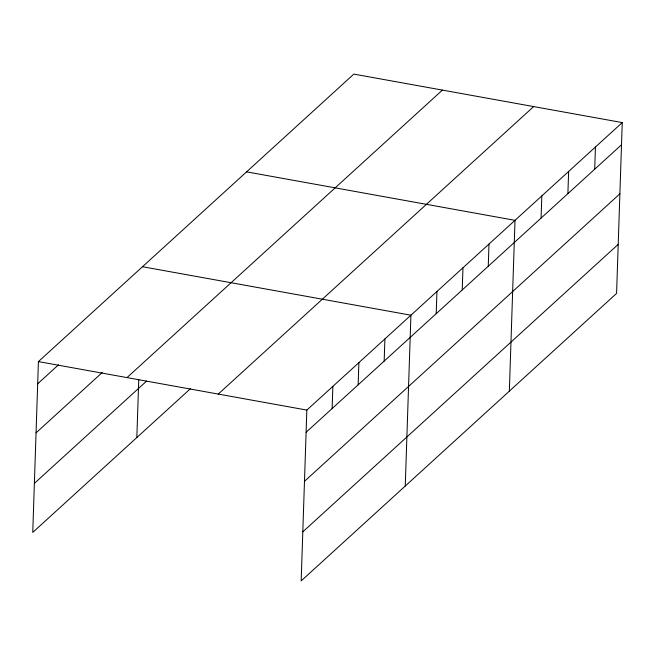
<?xml version="1.0" encoding="UTF-8"?>
<svg xmlns="http://www.w3.org/2000/svg" width="655" height="655" viewBox="0 0 655 655"><rect width="100%" height="100%" fill="white"/><g stroke="black" fill="none" stroke-linecap="round" stroke-linejoin="round"><path stroke-width="0.98" d="M622.25 122.583L306.843 410.079L301.177 580.895L616.584 293.399L622.25 122.583L353.823 74.105L38.416 361.601L32.75 532.417L190.368 388.751M136.838 437.54L138.762 379.401M332.126 408.548L332.863 386.36M358.146 384.837L358.883 362.641M384.166 361.118L384.903 338.922M405.257 486.026L410.922 315.202L142.503 266.724M436.214 313.68L436.95 291.483M462.233 289.96L462.97 267.772M488.253 266.241L488.99 244.053M509.344 391.15L515.01 220.334L246.583 171.856M541.087 218.082L541.824 195.894M567.893 193.651L568.63 171.454M594.707 169.211L595.444 147.023M37.679 383.789L58.5 364.819M36.05 432.84L102.221 372.523M126.996 377.599L442.403 90.103M34.379 483.374L146.638 381.046M218.262 394.081L533.669 106.585M306.106 432.267L621.513 144.771M304.477 481.319L619.884 193.823M302.798 531.852L618.214 244.356M38.416 361.601L306.843 410.079"/></g></svg>
